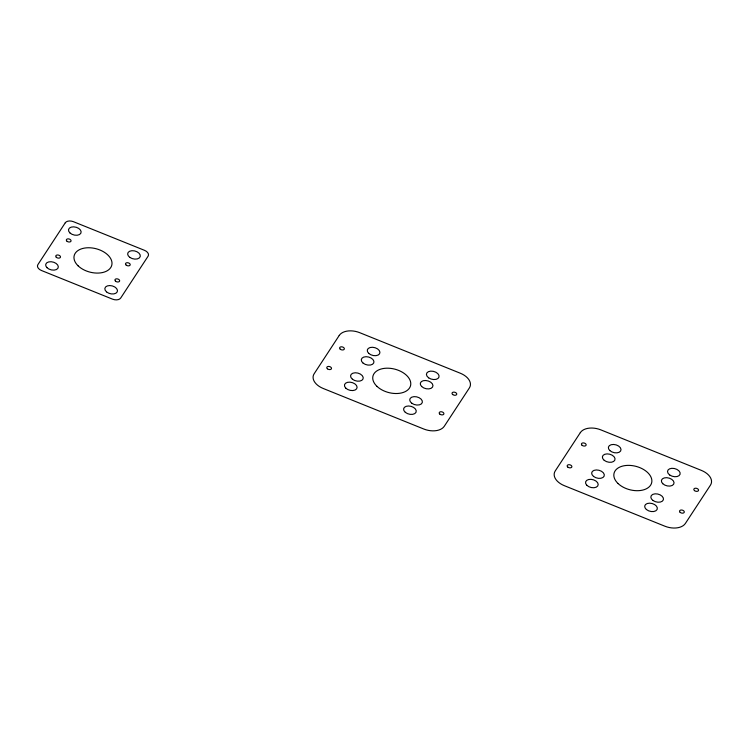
<?xml version="1.0" encoding="UTF-8"?>
<svg xmlns="http://www.w3.org/2000/svg" width="749" height="749" viewBox="0 0 749 749"><rect width="100%" height="100%" fill="white"/><g stroke="black" fill="none" stroke-linecap="round" stroke-linejoin="round"><path stroke-width="1.12" d="M65.266 222.799L37.871 264.65A6.469 4.035 14.4 0 0 41.504 270.52L112.5 299.141A6.469 4.035 14.4 0 0 120.701 298.036L148.096 256.195A6.469 4.035 14.4 0 0 144.463 250.316L73.468 221.704A6.469 4.035 14.4 0 0 65.266 222.799M339.241 335.44L314.131 373.798A16.16 10.083 14.4 0 0 323.212 388.478L423.784 429.018A16.16 10.083 14.4 0 0 444.288 426.265L469.398 387.907A16.16 10.083 14.4 0 0 460.317 373.227L359.735 332.687A16.16 10.083 14.4 0 0 339.241 335.44M580.335 432.622L555.215 470.981A16.16 10.083 14.4 0 0 564.306 485.661L664.878 526.201A16.16 10.083 14.4 0 0 685.382 523.448L710.492 485.09A16.16 10.083 14.4 0 0 701.41 470.409L600.829 429.87A16.16 10.083 14.4 0 0 580.335 432.622M46.953 267.655A6.469 4.035 14.4 0 0 57.842 268.404A6.469 4.035 14.4 0 0 51.175 261.729A6.469 4.035 14.4 0 0 46.953 267.655M69.938 232.939A6.469 4.035 14.4 0 0 80.761 233.398A6.469 4.035 14.4 0 0 73.758 226.844A6.469 4.035 14.4 0 0 69.938 232.939M106.517 291.876A6.469 4.035 14.4 0 0 117.219 291.904A6.469 4.035 14.4 0 0 109.719 285.556A6.469 4.035 14.4 0 0 106.517 291.876M129.858 257.403A6.469 4.035 14.4 0 0 140.213 256.617A6.469 4.035 14.4 0 0 131.871 250.709A6.469 4.035 14.4 0 0 129.858 257.403M340.224 349.165A2.425 1.517 14.4 0 0 344.25 349.203A2.425 1.517 14.4 0 0 341.469 346.806A2.425 1.517 14.4 0 0 340.224 349.165M428.634 377.833A6.469 4.035 14.4 0 0 438.998 377.047A6.469 4.035 14.4 0 0 430.647 371.139A6.469 4.035 14.4 0 0 428.634 377.833M345.729 388.094A6.469 4.035 14.4 0 0 356.618 388.843A6.469 4.035 14.4 0 0 349.952 382.159A6.469 4.035 14.4 0 0 345.729 388.094M368.714 353.369A6.469 4.035 14.4 0 0 379.546 353.828A6.469 4.035 14.4 0 0 372.534 347.274A6.469 4.035 14.4 0 0 368.714 353.369M405.293 412.315A6.469 4.035 14.4 0 0 415.995 412.334A6.469 4.035 14.4 0 0 408.495 405.986A6.469 4.035 14.4 0 0 405.293 412.315M327.397 368.789A2.425 1.517 14.4 0 0 331.414 368.798A2.425 1.517 14.4 0 0 328.596 366.42A2.425 1.517 14.4 0 0 327.397 368.789M439.766 414.057A2.425 1.517 14.4 0 0 443.801 414.15A2.425 1.517 14.4 0 0 441.077 411.735A2.425 1.517 14.4 0 0 439.766 414.057M452.705 394.536A2.425 1.517 14.4 0 0 456.684 394.451A2.425 1.517 14.4 0 0 453.782 392.12A2.425 1.517 14.4 0 0 452.705 394.536M352.433 379.228A6.469 4.035 14.4 0 0 363.031 378.985A6.469 4.035 14.4 0 0 355.241 372.768A6.469 4.035 14.4 0 0 352.433 379.228M363.125 363.143A6.469 4.035 14.4 0 0 373.742 362.937A6.469 4.035 14.4 0 0 365.989 356.702A6.469 4.035 14.4 0 0 363.125 363.143M421.659 386.512A6.469 4.035 14.4 0 0 432.529 387.121A6.469 4.035 14.4 0 0 425.685 380.501A6.469 4.035 14.4 0 0 421.659 386.512M411.922 403.327A6.469 4.035 14.4 0 0 422.296 402.559A6.469 4.035 14.4 0 0 413.972 396.642A6.469 4.035 14.4 0 0 411.922 403.327M67.101 241.337A2.425 1.517 14.4 0 0 71.015 241.103A2.425 1.517 14.4 0 0 67.934 238.856A2.425 1.517 14.4 0 0 67.101 241.337M126.244 265.174A2.425 1.517 14.4 0 0 130.167 264.968A2.425 1.517 14.4 0 0 127.124 262.702A2.425 1.517 14.4 0 0 126.244 265.174M115.458 281.118A2.425 1.517 14.4 0 0 119.522 281.278A2.425 1.517 14.4 0 0 116.881 278.825A2.425 1.517 14.4 0 0 115.458 281.118M56.259 257.225A2.425 1.517 14.4 0 0 60.332 257.469A2.425 1.517 14.4 0 0 57.785 254.978A2.425 1.517 14.4 0 0 56.259 257.225M78.046 265.773A19.399 12.096 14.4 0 0 110.655 267.693A19.399 12.096 14.4 0 0 90.255 247.797A19.399 12.096 14.4 0 0 78.046 265.773M376.99 386.372A19.399 12.096 14.4 0 0 409.534 387.982A19.399 12.096 14.4 0 0 388.768 368.218A19.399 12.096 14.4 0 0 376.99 386.372M567.779 467.058A2.425 1.517 14.4 0 0 571.787 467.076A2.425 1.517 14.4 0 0 568.978 464.689A2.425 1.517 14.4 0 0 567.779 467.058M662.753 483.695A6.469 4.035 14.4 0 0 673.613 484.303A6.469 4.035 14.4 0 0 666.779 477.684A6.469 4.035 14.4 0 0 662.753 483.695M669.728 475.016A6.469 4.035 14.4 0 0 680.083 474.229A6.469 4.035 14.4 0 0 671.741 468.322A6.469 4.035 14.4 0 0 669.728 475.016M586.823 485.268A6.469 4.035 14.4 0 0 597.711 486.026A6.469 4.035 14.4 0 0 591.045 479.341A6.469 4.035 14.4 0 0 586.823 485.268M609.808 450.552A6.469 4.035 14.4 0 0 620.631 451.01A6.469 4.035 14.4 0 0 613.628 444.457A6.469 4.035 14.4 0 0 609.808 450.552M618.084 483.554A19.399 12.096 14.4 0 0 650.628 485.155A19.399 12.096 14.4 0 0 629.862 465.401A19.399 12.096 14.4 0 0 618.084 483.554M593.526 476.411A6.469 4.035 14.4 0 0 604.125 476.167A6.469 4.035 14.4 0 0 596.335 469.951A6.469 4.035 14.4 0 0 593.526 476.411M694.51 490.623A2.425 1.517 14.4 0 0 698.489 490.548A2.425 1.517 14.4 0 0 695.587 488.208A2.425 1.517 14.4 0 0 694.51 490.623M646.387 509.498A6.469 4.035 14.4 0 0 657.088 509.517A6.469 4.035 14.4 0 0 649.589 503.169A6.469 4.035 14.4 0 0 646.387 509.498M680.139 512.335A2.425 1.517 14.4 0 0 684.183 512.428A2.425 1.517 14.4 0 0 681.459 510.003A2.425 1.517 14.4 0 0 680.139 512.335M582.029 445.252A2.425 1.517 14.4 0 0 586.055 445.299A2.425 1.517 14.4 0 0 583.274 442.902A2.425 1.517 14.4 0 0 582.029 445.252M604.218 460.326A6.469 4.035 14.4 0 0 614.835 460.12A6.469 4.035 14.4 0 0 607.074 453.885A6.469 4.035 14.4 0 0 604.218 460.326M653.016 500.501A6.469 4.035 14.4 0 0 663.389 499.742A6.469 4.035 14.4 0 0 655.066 493.825A6.469 4.035 14.4 0 0 653.016 500.501"/></g></svg>
